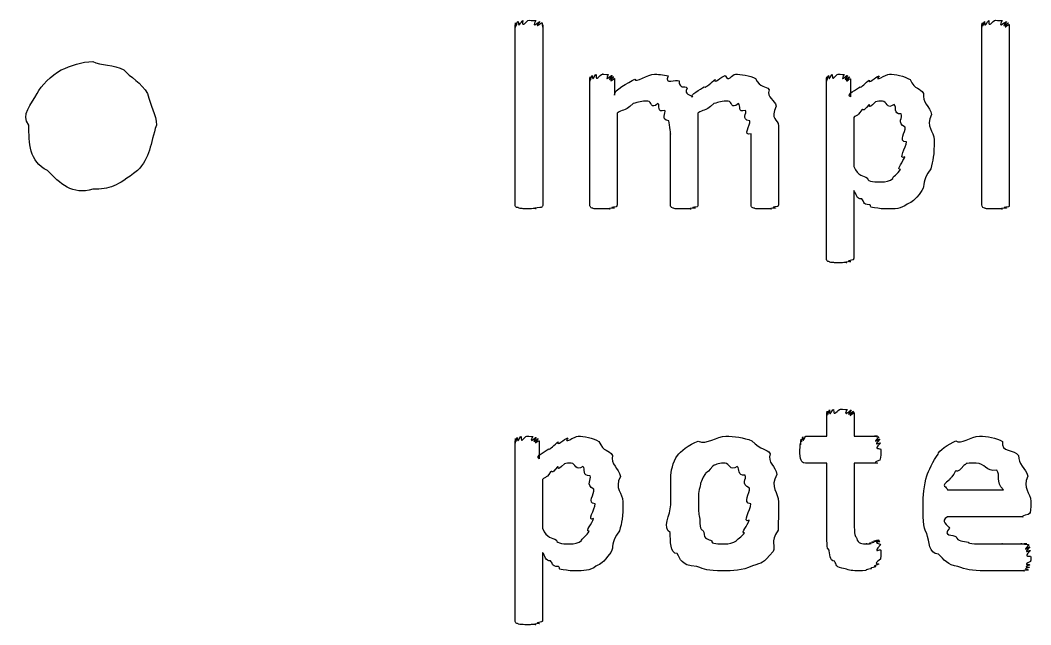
# Model space of a CAD drawing. Header units: millimetres. Extents: x 0 to 216, y 0 to 279.
# Drawn here: x 19.27 to 32.5, y 61.68 to 69.59 of the extents above; entities that cross this region are included whole.
import ezdxf

# ---------------------------------------------------------------- set-up
doc = ezdxf.new("R2010")
doc.units = ezdxf.units.MM
doc.layers.get('0').update_dxf_attribs({"linetype": 'CONTINUOUS'})

msp = doc.modelspace()

# ---------------------------------------------------------------- linework, layer by layer
at = {"color": 0}
for p, q in [((25.7528, 67.1823), (25.7528, 69.5304)), ((26.1166, 69.5304), (26.1166, 67.1823)), ((31.8644, 67.1766), (31.8644, 69.5357)), ((32.2227, 69.5357), (32.2227, 67.1766)), ((20.2241, 69.0506), (20.2241, 69.0506)), ((26.7298, 67.1766), (26.7298, 68.8301)), ((27.055, 68.8301), (27.055, 68.6096)), ((29.8276, 66.4767), (29.8276, 68.8248)), ((30.1418, 68.8248), (30.1418, 68.5878)), ((27.0881, 68.3729), (27.0881, 67.1766)), ((28.1464, 68.3729), (28.1464, 67.1766)), ((30.1859, 68.3175), (30.1859, 67.6783)), ((29.1992, 68.2075), (29.1992, 67.1766)), ((27.7881, 67.1766), (27.7881, 68.1027)), ((28.841, 67.1766), (28.841, 68.1027)), ((31.2388, 68.0254), (31.2388, 68.0254)), ((30.8749, 67.9979), (30.8749, 67.9979)), ((30.1859, 67.364), (30.1859, 66.4767)), ((29.8345, 64.1491), (29.8345, 64.4578)), ((30.1928, 64.4578), (30.1928, 64.1491)), ((25.7528, 61.7403), (25.7528, 64.0884)), ((26.067, 64.0884), (26.067, 63.8514)), ((29.5589, 64.1491), (29.8345, 64.1491)), ((30.1928, 64.1491), (30.496, 64.1491)), ((29.8345, 63.7963), (29.5534, 63.7963)), ((29.8345, 62.9035), (29.8345, 63.7963)), ((30.496, 63.7963), (30.1928, 63.7963)), ((30.1928, 63.7963), (30.1928, 63.0245)), ((26.1111, 63.5811), (26.1111, 62.9419)), ((31.4124, 63.4436), (32.1455, 63.4436)), ((26.8001, 63.2615), (26.8001, 63.2615)), ((27.1639, 63.289), (27.1639, 63.289)), ((28.8368, 63.2615), (28.8368, 63.2615)), ((29.2006, 63.2837), (29.2006, 63.2837)), ((32.5038, 63.2947), (32.5038, 63.234)), ((32.399, 63.0908), (31.4124, 63.0908)), ((26.1111, 62.6276), (26.1111, 61.7403)), ((30.5401, 62.6551), (30.5401, 62.6551))]:
    msp.add_line(p, q, dxfattribs=at)
for points in [[(25.7528, 69.5304), (25.7528, 69.4436), (25.7542, 69.5494), (25.7583, 69.5579)], [(25.7583, 69.5579), (25.7638, 69.4588), (25.7762, 69.5702), (25.7914, 69.5745)], [(25.7914, 69.5745), (25.7969, 69.4655), (25.83, 69.5812), (25.852, 69.5854)], [(25.852, 69.5854), (25.841, 69.4725), (25.9016, 69.5911), (25.9347, 69.5911)], [(25.9347, 69.5911), (25.9099, 69.5911), (26.0008, 69.5882), (26.0229, 69.5854)], [(26.0229, 69.5854), (25.954, 69.4655), (26.0628, 69.5773), (26.078, 69.5745)], [(26.078, 69.5745), (25.9843, 69.4588), (26.1014, 69.5646), (26.1056, 69.5579)], [(26.1056, 69.5579), (26.1124, 69.4436), (26.1166, 69.5413), (26.1166, 69.5304)], [(31.8644, 69.5357), (31.8644, 69.4436), (31.8657, 69.5494), (31.8699, 69.5579)], [(31.8699, 69.5579), (31.8754, 69.4588), (31.8864, 69.5702), (31.8975, 69.5745)], [(31.8975, 69.5745), (31.9002, 69.4697), (31.9305, 69.5854), (31.9526, 69.5854)], [(31.9526, 69.5854), (31.9484, 69.4725), (32.0077, 69.5911), (32.0408, 69.5911)], [(32.0408, 69.5911), (32.0187, 69.5911), (32.1069, 69.5882), (32.129, 69.5854)], [(32.129, 69.5854), (32.0656, 69.4697), (32.1731, 69.5812), (32.1841, 69.5745)], [(32.1841, 69.5745), (32.0918, 69.4588), (32.2075, 69.5646), (32.2116, 69.5579)], [(32.2116, 69.5579), (32.1028, 69.4436), (32.2227, 69.5427), (32.2227, 69.5357)], [(19.4965, 68.6319), (19.5419, 68.7338), (19.6784, 68.8703), (19.8107, 68.9405)], [(19.8107, 68.9405), (19.9278, 68.9956), (20.0835, 69.0506), (20.2241, 69.0506)], [(20.2241, 69.0506), (20.3247, 68.9956), (20.4997, 69.0136), (20.632, 68.9405)], [(20.632, 68.9405), (20.7064, 68.8523), (20.8662, 68.767), (20.9407, 68.6319)], [(26.7298, 68.8301), (26.7298, 68.738), (26.7312, 68.8439), (26.7353, 68.8523)], [(26.7353, 68.8523), (26.7367, 68.7532), (26.7477, 68.8647), (26.7629, 68.8689)], [(26.7629, 68.8689), (26.7656, 68.7641), (26.7932, 68.8799), (26.8125, 68.8799)], [(26.8125, 68.8799), (26.807, 68.767), (26.8621, 68.8855), (26.8952, 68.8855)], [(26.8952, 68.8855), (26.869, 68.8855), (26.9503, 68.8827), (26.9723, 68.8799)], [(26.9723, 68.8799), (26.9131, 68.7641), (27.0109, 68.8756), (27.022, 68.8689)], [(27.022, 68.8689), (26.9351, 68.7532), (27.0399, 68.859), (27.044, 68.8523)], [(27.044, 68.8523), (26.9462, 68.738), (27.055, 68.8372), (27.055, 68.8301)], [(27.055, 68.6096), (27.0385, 68.6788), (27.2342, 68.7751), (27.3196, 68.8192)], [(27.3196, 68.8192), (27.3251, 68.767), (27.4905, 68.8855), (27.5787, 68.8855)], [(27.5787, 68.8855), (27.5966, 68.8855), (27.7027, 68.877), (27.7551, 68.8633)], [(27.7551, 68.8633), (27.7027, 68.738), (27.857, 68.8262), (27.8984, 68.7973)], [(28.2291, 68.7201), (28.2512, 68.6978), (28.3283, 68.7917), (28.3724, 68.8139)], [(28.3724, 68.8139), (28.3393, 68.7447), (28.4606, 68.858), (28.5047, 68.8689)], [(28.5047, 68.8689), (28.5447, 68.767), (28.5929, 68.8855), (28.637, 68.8855)], [(28.637, 68.8855), (28.6949, 68.8855), (28.8313, 68.8661), (28.9016, 68.8301)], [(28.9016, 68.8301), (28.9567, 68.694), (29.0339, 68.7433), (29.078, 68.6816)], [(29.8276, 68.8248), (29.8276, 68.7419), (29.829, 68.8481), (29.8331, 68.8523)], [(29.8331, 68.8523), (29.8345, 68.7532), (29.8442, 68.8647), (29.8552, 68.8689)], [(29.8552, 68.8689), (29.8607, 68.7641), (29.8855, 68.8799), (29.9048, 68.8799)], [(29.9048, 68.8799), (29.9007, 68.767), (29.9516, 68.8855), (29.982, 68.8855)], [(29.982, 68.8855), (29.9627, 68.8855), (30.0398, 68.8827), (30.0591, 68.8799)], [(30.0591, 68.8799), (29.9999, 68.7641), (30.0922, 68.8756), (30.1032, 68.8689)], [(30.1032, 68.8689), (30.0261, 68.7532), (30.1267, 68.859), (30.1308, 68.8523)], [(30.1308, 68.8523), (30.0371, 68.738), (30.1418, 68.8358), (30.1418, 68.8248)], [(30.2686, 68.7201), (30.2796, 68.694), (30.3485, 68.786), (30.3899, 68.8082)], [(30.3899, 68.8082), (30.3637, 68.7419), (30.4753, 68.8523), (30.5167, 68.8633)], [(30.5167, 68.8633), (30.4478, 68.767), (30.6062, 68.8855), (30.6544, 68.8855)], [(30.6544, 68.8855), (30.7206, 68.8855), (30.8501, 68.8605), (30.9246, 68.8139)], [(30.9246, 68.8139), (30.9852, 68.676), (31.0569, 68.7091), (31.101, 68.6319)], [(27.8984, 68.7973), (27.9011, 68.6827), (27.9728, 68.7395), (28.0031, 68.7035)], [(28.0031, 68.7035), (27.9604, 68.6096), (28.0555, 68.6262), (28.0748, 68.5821)], [(28.0748, 68.5821), (28.0334, 68.6209), (28.1809, 68.6827), (28.2291, 68.7201)], [(29.078, 68.6816), (29.0449, 68.5726), (29.1524, 68.5504), (29.1717, 68.4664)], [(30.1418, 68.5878), (30.0812, 68.6209), (30.2273, 68.6827), (30.2686, 68.7201)], [(19.3862, 68.2184), (19.2732, 68.3479), (19.4221, 68.4996), (19.4965, 68.6319)], [(20.9407, 68.6319), (20.9751, 68.4664), (21.0564, 68.3616), (21.0564, 68.2184)], [(31.101, 68.6319), (31.0761, 68.5214), (31.1836, 68.4622), (31.2057, 68.3563)], [(27.2976, 68.4996), (27.1625, 68.374), (27.1653, 68.4389), (27.0881, 68.3729)], [(27.4905, 68.5327), (27.4092, 68.5327), (27.3637, 68.5214), (27.2976, 68.4996)], [(27.6228, 68.4996), (27.5235, 68.4142), (27.5415, 68.5327), (27.4905, 68.5327)], [(27.711, 68.4114), (27.5966, 68.374), (27.6586, 68.4802), (27.6228, 68.4996)], [(27.7661, 68.2734), (27.6448, 68.2971), (27.7358, 68.374), (27.711, 68.4114)], [(28.3559, 68.4996), (28.2208, 68.374), (28.2236, 68.4389), (28.1464, 68.3729)], [(28.5433, 68.5327), (28.4634, 68.5327), (28.4179, 68.5214), (28.3559, 68.4996)], [(28.6756, 68.4996), (28.5778, 68.4142), (28.5943, 68.5327), (28.5433, 68.5327)], [(28.7693, 68.4114), (28.6549, 68.374), (28.7155, 68.4802), (28.6756, 68.4996)], [(28.8244, 68.2734), (28.7032, 68.2971), (28.7941, 68.374), (28.7693, 68.4114)], [(29.1717, 68.4664), (29.0807, 68.29), (29.1992, 68.2985), (29.1992, 68.2075)], [(30.2907, 68.417), (30.2204, 68.3122), (30.2218, 68.3578), (30.1859, 68.3175)], [(30.3844, 68.483), (30.2865, 68.3673), (30.3237, 68.4459), (30.2907, 68.417)], [(30.4726, 68.5214), (30.3458, 68.4004), (30.4133, 68.501), (30.3844, 68.483)], [(30.5608, 68.5327), (30.5222, 68.5327), (30.5015, 68.5285), (30.4726, 68.5214)], [(30.7151, 68.4886), (30.6131, 68.4142), (30.6228, 68.5327), (30.5608, 68.5327)], [(30.8088, 68.3673), (30.6944, 68.3563), (30.7551, 68.4583), (30.7151, 68.4886)], [(27.7881, 68.1027), (27.7881, 68.0724), (27.7799, 68.2212), (27.7661, 68.2734)], [(28.841, 68.1027), (28.7252, 68.0724), (28.8355, 68.2212), (28.8244, 68.2734)], [(30.8584, 68.1909), (30.7426, 68.253), (30.8336, 68.3147), (30.8088, 68.3673)], [(31.2057, 68.3563), (31.1202, 68.1937), (31.2388, 68.1426), (31.2388, 68.0254)], [(19.6288, 67.6233), (19.3918, 67.739), (19.3862, 67.987), (19.3862, 68.2184)], [(21.0564, 68.2184), (20.9751, 67.9732), (20.9737, 67.7884), (20.8084, 67.6233)], [(30.8749, 67.9979), (30.7606, 68.006), (30.8694, 68.1274), (30.8584, 68.1909)], [(31.2388, 68.0254), (31.2388, 67.8187), (31.2236, 67.758), (31.1947, 67.6451)], [(30.8529, 67.8049), (30.7606, 67.7566), (30.8749, 67.9319), (30.8749, 67.9979)], [(30.7978, 67.6395), (30.7344, 67.6356), (30.8419, 67.7457), (30.8529, 67.8049)], [(20.2241, 67.3806), (19.954, 67.2938), (19.7942, 67.4606), (19.6288, 67.6233)], [(20.8084, 67.6233), (20.53, 67.4109), (20.4515, 67.3806), (20.2241, 67.3806)], [(30.1859, 67.6783), (30.2466, 67.5432), (30.3086, 67.5598), (30.3678, 67.5238)], [(30.6985, 67.5185), (30.6834, 67.5322), (30.7716, 67.5873), (30.7978, 67.6395)], [(31.1947, 67.6451), (31.0651, 67.4769), (31.1299, 67.4412), (31.0789, 67.364)], [(30.3678, 67.5238), (30.3637, 67.4744), (30.4863, 67.4744), (30.5497, 67.4744)], [(30.5497, 67.4744), (30.6021, 67.4744), (30.6572, 67.4882), (30.6985, 67.5185)], [(30.2907, 67.2539), (30.2204, 67.2426), (30.2218, 67.3227), (30.1859, 67.364)], [(31.0789, 67.364), (30.9631, 67.2056), (30.9631, 67.2264), (30.886, 67.1823)], [(30.3954, 67.1766), (30.2907, 67.1795), (30.3265, 67.2236), (30.2907, 67.2539)], [(25.7583, 67.1544), (25.7528, 67.1505), (25.7528, 67.171), (25.7528, 67.1823)], [(25.7914, 67.1382), (25.7638, 67.1354), (25.7652, 67.1463), (25.7583, 67.1544)], [(25.8465, 67.1269), (25.7927, 67.1283), (25.8051, 67.134), (25.7914, 67.1382)], [(25.9347, 67.1216), (25.841, 67.1216), (25.8713, 67.123), (25.8465, 67.1269)], [(26.0229, 67.1269), (25.9099, 67.1216), (25.9705, 67.1216), (25.9347, 67.1216)], [(26.078, 67.1382), (25.954, 67.1283), (26.0449, 67.1297), (26.0229, 67.1269)], [(26.1056, 67.1544), (26.1014, 67.1354), (26.0918, 67.1407), (26.078, 67.1382)], [(26.1166, 67.1823), (26.1124, 67.1505), (26.1124, 67.1615), (26.1056, 67.1544)], [(26.7353, 67.1544), (26.7298, 67.1505), (26.7298, 67.1682), (26.7298, 67.1766)], [(26.7629, 67.1326), (26.7408, 67.1354), (26.7422, 67.1463), (26.7353, 67.1544)], [(26.818, 67.1216), (26.7656, 67.1241), (26.7766, 67.1283), (26.7629, 67.1326)], [(26.9062, 67.1216), (26.8139, 67.1216), (26.8428, 67.1216), (26.818, 67.1216)], [(26.9944, 67.1216), (26.8841, 67.1216), (26.942, 67.1216), (26.9062, 67.1216)], [(27.0495, 67.1326), (26.931, 67.1241), (27.0192, 67.1241), (26.9944, 67.1216)], [(27.0771, 67.1491), (26.9572, 67.1354), (27.0633, 67.1393), (27.0495, 67.1326)], [(27.0881, 67.1766), (27.0853, 67.1463), (27.0839, 67.1558), (27.0771, 67.1491)], [(27.7937, 67.1491), (27.7881, 67.1463), (27.7881, 67.1657), (27.7881, 67.1766)], [(27.8212, 67.1326), (27.7992, 67.1354), (27.8005, 67.1449), (27.7937, 67.1491)], [(27.8763, 67.1216), (27.824, 67.1241), (27.835, 67.1283), (27.8212, 67.1326)], [(27.9645, 67.1216), (27.8722, 67.1216), (27.9011, 67.1216), (27.8763, 67.1216)], [(28.0527, 67.1216), (27.9425, 67.1216), (28.0004, 67.1216), (27.9645, 67.1216)], [(28.1079, 67.1326), (27.9866, 67.1241), (28.0748, 67.1241), (28.0527, 67.1216)], [(28.1354, 67.1491), (28.0155, 67.1354), (28.1216, 67.1393), (28.1079, 67.1326)], [(28.1464, 67.1766), (28.1437, 67.1463), (28.1423, 67.1558), (28.1354, 67.1491)], [(28.8465, 67.1491), (28.8423, 67.1463), (28.841, 67.1657), (28.841, 67.1766)], [(28.8796, 67.1326), (28.8534, 67.1354), (28.8534, 67.1449), (28.8465, 67.1491)], [(28.9347, 67.1216), (28.8823, 67.1241), (28.8933, 67.1283), (28.8796, 67.1326)], [(29.0229, 67.1216), (28.9264, 67.1216), (28.9567, 67.1216), (28.9347, 67.1216)], [(29.1055, 67.1216), (28.9967, 67.1216), (29.0559, 67.1216), (29.0229, 67.1216)], [(29.1607, 67.1326), (29.0449, 67.1241), (29.1303, 67.1241), (29.1055, 67.1216)], [(29.1882, 67.1544), (29.0697, 67.1354), (29.1744, 67.1393), (29.1607, 67.1326)], [(29.1992, 67.1766), (29.1992, 67.1505), (29.1951, 67.1615), (29.1882, 67.1544)], [(30.5001, 67.1326), (30.3596, 67.1393), (30.4312, 67.1572), (30.3954, 67.1766)], [(30.6214, 67.1216), (30.547, 67.1216), (30.536, 67.1241), (30.5001, 67.1326)], [(30.886, 67.1823), (30.8088, 67.1216), (30.7206, 67.1216), (30.6214, 67.1216)], [(31.8699, 67.1491), (31.8644, 67.1463), (31.8644, 67.1657), (31.8644, 67.1766)], [(31.8975, 67.1326), (31.8754, 67.1354), (31.8768, 67.1449), (31.8699, 67.1491)], [(31.9526, 67.1216), (31.9002, 67.1241), (31.9112, 67.1283), (31.8975, 67.1326)], [(32.0408, 67.1216), (31.9484, 67.1216), (31.9774, 67.1216), (31.9526, 67.1216)], [(32.129, 67.1216), (32.0187, 67.1216), (32.0766, 67.1216), (32.0408, 67.1216)], [(32.1841, 67.1326), (32.0656, 67.1241), (32.1538, 67.1241), (32.129, 67.1216)], [(32.2116, 67.1491), (32.0918, 67.1354), (32.1979, 67.1393), (32.1841, 67.1326)], [(32.2227, 67.1766), (32.2199, 67.1463), (32.2185, 67.1558), (32.2116, 67.1491)], [(29.8331, 66.4489), (29.8276, 66.4464), (29.8276, 66.4655), (29.8276, 66.4767)], [(29.8607, 66.4326), (29.8387, 66.4312), (29.84, 66.4422), (29.8331, 66.4489)], [(29.9158, 66.4214), (29.8634, 66.4199), (29.8745, 66.4256), (29.8607, 66.4326)], [(30.004, 66.4161), (29.9117, 66.4161), (29.9406, 66.4185), (29.9158, 66.4214)], [(30.0922, 66.4214), (29.982, 66.4161), (30.0398, 66.4161), (30.004, 66.4161)], [(30.1473, 66.4326), (30.0288, 66.4199), (30.117, 66.4214), (30.0922, 66.4214)], [(30.1749, 66.4545), (30.055, 66.4312), (30.1611, 66.4365), (30.1473, 66.4326)], [(30.1859, 66.4767), (30.1832, 66.4489), (30.1818, 66.4626), (30.1749, 66.4545)], [(29.8345, 64.4578), (29.8345, 64.3587), (29.8359, 64.4659), (29.84, 64.4744)], [(29.84, 64.4744), (29.8456, 64.3724), (29.8566, 64.4867), (29.8676, 64.491)], [(29.8676, 64.491), (29.8704, 64.3805), (29.9007, 64.4962), (29.9227, 64.4962)], [(29.9227, 64.4962), (29.9186, 64.3834), (29.9779, 64.5019), (30.0109, 64.5019)], [(30.0109, 64.5019), (29.9889, 64.5019), (30.0771, 64.4991), (30.0991, 64.4962)], [(30.0991, 64.4962), (30.0357, 64.3805), (30.1432, 64.4934), (30.1542, 64.491)], [(30.1542, 64.491), (30.0619, 64.3724), (30.1777, 64.4811), (30.1818, 64.4744)], [(30.1818, 64.4744), (30.0729, 64.3587), (30.1928, 64.4606), (30.1928, 64.4578)], [(25.7528, 64.0884), (25.7528, 64.0059), (25.7542, 64.1117), (25.7583, 64.116)], [(25.7583, 64.116), (25.7597, 64.0168), (25.7693, 64.1283), (25.7803, 64.1325)], [(25.7803, 64.1325), (25.7859, 64.0278), (25.8107, 64.1435), (25.83, 64.1435)], [(25.83, 64.1435), (25.8258, 64.0306), (25.8768, 64.1491), (25.9071, 64.1491)], [(25.9071, 64.1491), (25.8878, 64.1491), (25.965, 64.1463), (25.9843, 64.1435)], [(25.9843, 64.1435), (25.925, 64.0278), (26.0174, 64.1396), (26.0284, 64.1325)], [(26.0284, 64.1325), (25.9512, 64.0168), (26.0518, 64.123), (26.056, 64.116)], [(26.056, 64.116), (25.9623, 64.0016), (26.067, 64.0994), (26.067, 64.0884)], [(26.1938, 63.9837), (26.2048, 63.9576), (26.2737, 64.05), (26.315, 64.0719)], [(26.315, 64.0719), (26.2888, 64.0059), (26.4004, 64.116), (26.4418, 64.1269)], [(26.4418, 64.1269), (26.3729, 64.0306), (26.5314, 64.1491), (26.5796, 64.1491)], [(26.5796, 64.1491), (26.6458, 64.1491), (26.7753, 64.1244), (26.8497, 64.0775)], [(26.8497, 64.0775), (26.9103, 63.9396), (26.982, 63.9727), (27.0261, 63.8955)], [(27.8777, 63.8955), (27.9108, 63.9424), (28.0293, 64.0387), (28.1478, 64.0828)], [(28.1478, 64.0828), (28.2663, 64.0306), (28.3904, 64.1491), (28.5116, 64.1491)], [(28.5116, 64.1491), (28.6191, 64.1491), (28.739, 64.1283), (28.8534, 64.0884)], [(28.8534, 64.0884), (28.9691, 63.9533), (29.0491, 63.9946), (29.0904, 63.9177)], [(29.4817, 63.9727), (29.4817, 63.9466), (29.4831, 64.0334), (29.4872, 64.0553)], [(29.4872, 64.0553), (29.4886, 63.9907), (29.4942, 64.0955), (29.4983, 64.1103)], [(29.4983, 64.1103), (29.4997, 64.0196), (29.5121, 64.1339), (29.5203, 64.1382)], [(29.5203, 64.1382), (29.5176, 64.0306), (29.5438, 64.1491), (29.5589, 64.1491)], [(30.496, 64.1491), (30.3995, 64.1491), (30.5084, 64.1449), (30.5125, 64.1382)], [(30.5125, 64.1382), (30.4105, 64.0196), (30.5249, 64.1244), (30.5291, 64.1103)], [(30.5291, 64.1103), (30.4188, 63.9907), (30.5346, 64.0775), (30.5346, 64.0553)], [(30.5346, 64.0553), (30.4216, 63.9466), (30.5401, 64.0059), (30.5401, 63.9727)], [(31.2911, 63.912), (31.287, 63.9505), (31.4303, 64.0472), (31.5226, 64.0884)], [(31.5226, 64.0884), (31.5888, 64.0306), (31.7169, 64.1491), (31.8313, 64.1491)], [(31.8313, 64.1491), (31.9374, 64.1491), (32.0491, 64.1244), (32.1345, 64.0775)], [(32.1345, 64.0775), (32.1069, 63.9396), (32.2888, 63.9727), (32.3439, 63.8955)], [(26.067, 63.8514), (26.0064, 63.8845), (26.1524, 63.9466), (26.1938, 63.9837)], [(29.0904, 63.9177), (29.0532, 63.803), (29.1634, 63.7536), (29.1786, 63.6475)], [(29.4983, 63.8348), (29.4817, 63.8514), (29.4817, 63.9092), (29.4817, 63.9727)], [(30.5401, 63.9727), (30.5401, 63.8514), (30.536, 63.8637), (30.5291, 63.8348)], [(31.1423, 63.6309), (31.1616, 63.6778), (31.2277, 63.8348), (31.2911, 63.912)], [(26.3977, 63.7854), (26.2709, 63.664), (26.3385, 63.7646), (26.3095, 63.7466)], [(26.4859, 63.7963), (26.4473, 63.7963), (26.4267, 63.7921), (26.3977, 63.7854)], [(26.6402, 63.7522), (26.5383, 63.6778), (26.5479, 63.7963), (26.4859, 63.7963)], [(27.0261, 63.8955), (27.0013, 63.7854), (27.1088, 63.7261), (27.1308, 63.6199)], [(27.7895, 63.6143), (27.7895, 63.6669), (27.8185, 63.8182), (27.8777, 63.8955)], [(28.5006, 63.7963), (28.4358, 63.7963), (28.3848, 63.7826), (28.3407, 63.7575)], [(28.6604, 63.7522), (28.5612, 63.6778), (28.5626, 63.7963), (28.5006, 63.7963)], [(29.5534, 63.7963), (29.5065, 63.7963), (29.5121, 63.8087), (29.4983, 63.8348)], [(30.5291, 63.8348), (30.4078, 63.7963), (30.5098, 63.7963), (30.496, 63.7963)], [(31.7872, 63.7963), (31.6136, 63.7963), (31.6742, 63.7854), (31.6273, 63.7632)], [(32.0573, 63.7025), (31.9112, 63.6778), (31.9085, 63.7963), (31.7872, 63.7963)], [(32.3439, 63.8955), (32.3343, 63.7854), (32.439, 63.7275), (32.4652, 63.6252)], [(26.2158, 63.6806), (26.1455, 63.5758), (26.1469, 63.6214), (26.1111, 63.5811)], [(26.3095, 63.7466), (26.2117, 63.6309), (26.2489, 63.7095), (26.2158, 63.6806)], [(26.734, 63.6309), (26.6196, 63.6199), (26.6802, 63.7219), (26.6402, 63.7522)], [(28.236, 63.6475), (28.1754, 63.5317), (28.1836, 63.5427), (28.1699, 63.4767)], [(28.3407, 63.7575), (28.2333, 63.6266), (28.2649, 63.6944), (28.236, 63.6475)], [(28.7652, 63.6365), (28.6494, 63.6228), (28.7045, 63.7261), (28.6604, 63.7522)], [(29.1786, 63.6475), (29.0821, 63.4725), (29.2006, 63.4189), (29.2006, 63.2837)], [(31.5116, 63.6859), (31.4592, 63.5758), (31.4579, 63.6199), (31.4399, 63.5758)], [(31.6273, 63.7632), (31.5226, 63.6379), (31.5447, 63.7191), (31.5116, 63.6859)], [(32.1455, 63.4436), (32.0325, 63.5536), (32.1193, 63.6393), (32.0573, 63.7025)], [(26.7836, 63.4545), (26.6678, 63.5166), (26.7588, 63.5787), (26.734, 63.6309)], [(27.1308, 63.6199), (27.0454, 63.4573), (27.1639, 63.4062), (27.1639, 63.289)], [(27.7895, 63.2506), (27.7895, 63.3293), (27.7895, 63.5042), (27.7895, 63.6143)], [(28.8203, 63.4654), (28.7004, 63.5233), (28.79, 63.5882), (28.7652, 63.6365)], [(31.0927, 63.2615), (31.0927, 63.3402), (31.1092, 63.5208), (31.1423, 63.6309)], [(31.4399, 63.5758), (31.3049, 63.4905), (31.4124, 63.4905), (31.4124, 63.4436)], [(32.4652, 63.6252), (32.3853, 63.4615), (32.5038, 63.4118), (32.5038, 63.2947)], [(26.8001, 63.2615), (26.6857, 63.27), (26.7946, 63.391), (26.7836, 63.4545)], [(28.1699, 63.4767), (28.1492, 63.4023), (28.1533, 63.3458), (28.1533, 63.2725)], [(28.8368, 63.2615), (28.7225, 63.2781), (28.8313, 63.4023), (28.8203, 63.4654)], [(26.7781, 63.0686), (26.6857, 63.0206), (26.8001, 63.1956), (26.8001, 63.2615)], [(27.1639, 63.289), (27.1639, 63.0823), (27.1487, 63.022), (27.1198, 62.9087)], [(27.784, 62.8869), (27.671, 62.9433), (27.7895, 63.1141), (27.7895, 63.2506)], [(28.1533, 63.2725), (28.1492, 63.1377), (28.1588, 63.1292), (28.1699, 63.0633)], [(28.8148, 63.0467), (28.7225, 63.0093), (28.8368, 63.1843), (28.8368, 63.2615)], [(29.2006, 63.2837), (29.2006, 63.0865), (29.1979, 63.0301), (29.1951, 62.9197)], [(31.1423, 62.8756), (31.0927, 62.9391), (31.0927, 63.1141), (31.0927, 63.2615)], [(32.4707, 63.1239), (32.3412, 63.0908), (32.4239, 63.0908), (32.399, 63.0908)], [(32.5038, 63.234), (32.5038, 63.1349), (32.4928, 63.1458), (32.4707, 63.1239)], [(26.7229, 62.9035), (26.6595, 62.8992), (26.767, 63.0093), (26.7781, 63.0686)], [(28.1699, 63.0633), (28.1712, 62.8922), (28.1988, 62.9433), (28.225, 62.8922)], [(28.7541, 62.8812), (28.6963, 62.8812), (28.8037, 62.9832), (28.8148, 63.0467)], [(30.1928, 63.0245), (30.1901, 62.8329), (30.2038, 62.8565), (30.2259, 62.8096)], [(31.4124, 63.0908), (31.3049, 63.0357), (31.4206, 62.986), (31.4399, 62.9419)], [(26.1111, 62.9419), (26.1717, 62.8068), (26.2337, 62.8234), (26.293, 62.7874)], [(26.6237, 62.7821), (26.6085, 62.7959), (26.6967, 62.8509), (26.7229, 62.9035)], [(27.1198, 62.9087), (26.9903, 62.7408), (27.055, 62.7048), (27.004, 62.6276)], [(27.8722, 62.611), (27.7854, 62.6124), (27.784, 62.7793), (27.784, 62.8869)], [(28.225, 62.8922), (28.2222, 62.793), (28.2856, 62.8054), (28.3297, 62.7765)], [(28.6494, 62.7765), (28.6411, 62.7888), (28.728, 62.8371), (28.7541, 62.8812)], [(29.1951, 62.9197), (29.0794, 62.7518), (29.1731, 62.7186), (29.129, 62.6389)], [(29.8566, 62.6717), (29.8345, 62.6413), (29.8345, 62.8153), (29.8345, 62.9035)], [(31.2966, 62.6057), (31.1616, 62.6057), (31.1781, 62.7683), (31.1423, 62.8756)], [(31.4399, 62.9419), (31.3421, 62.8329), (31.4868, 62.8646), (31.5281, 62.8315)], [(26.293, 62.7874), (26.2888, 62.738), (26.4115, 62.738), (26.4749, 62.738)], [(26.4749, 62.738), (26.5272, 62.738), (26.5824, 62.7518), (26.6237, 62.7821)], [(28.3297, 62.7765), (28.3104, 62.738), (28.4289, 62.738), (28.4951, 62.738)], [(28.4951, 62.738), (28.553, 62.738), (28.6053, 62.7503), (28.6494, 62.7765)], [(30.2259, 62.8096), (30.2383, 62.738), (30.2948, 62.738), (30.3582, 62.738)], [(30.3582, 62.738), (30.3223, 62.738), (30.3982, 62.7394), (30.4133, 62.7433)], [(30.4133, 62.7433), (30.3527, 62.7489), (30.4409, 62.756), (30.4519, 62.7599)], [(30.4519, 62.7599), (30.3775, 62.7599), (30.4767, 62.7726), (30.485, 62.7765)], [(30.485, 62.7765), (30.3968, 62.7712), (30.5043, 62.7874), (30.5125, 62.7874)], [(30.5125, 62.7874), (30.4078, 62.7712), (30.5194, 62.7849), (30.5235, 62.7821)], [(30.5235, 62.7821), (30.4147, 62.7669), (30.5291, 62.7765), (30.5291, 62.7655)], [(30.5291, 62.7655), (30.4188, 62.7489), (30.5346, 62.7447), (30.5346, 62.7271)], [(30.5346, 62.7271), (30.4216, 62.5948), (30.5401, 62.6844), (30.5401, 62.6551)], [(31.5281, 62.8315), (31.5406, 62.7712), (31.6218, 62.7779), (31.688, 62.7599)], [(31.688, 62.7599), (31.6728, 62.738), (31.8341, 62.738), (31.9305, 62.738)], [(31.9305, 62.738), (31.9636, 62.738), (32.0752, 62.738), (32.1345, 62.738)], [(32.1345, 62.738), (32.0807, 62.738), (32.2419, 62.738), (32.2833, 62.738)], [(32.2833, 62.738), (32.2833, 62.738), (32.3619, 62.738), (32.388, 62.738)], [(32.388, 62.738), (32.3384, 62.738), (32.439, 62.738), (32.4542, 62.738)], [(32.4542, 62.738), (32.3632, 62.738), (32.4721, 62.7338), (32.4762, 62.7271)], [(32.4762, 62.7271), (32.3742, 62.6085), (32.4886, 62.7133), (32.4928, 62.6992)], [(26.2158, 62.5175), (26.1455, 62.5066), (26.1469, 62.5863), (26.1111, 62.6276)], [(27.004, 62.6276), (26.8883, 62.4692), (26.8883, 62.49), (26.8111, 62.4459)], [(28.1313, 62.4403), (27.9025, 62.4625), (27.9301, 62.5369), (27.8722, 62.611)], [(29.129, 62.6389), (28.9912, 62.4734), (28.9939, 62.4953), (28.8589, 62.4512)], [(29.9338, 62.5119), (29.8676, 62.5133), (29.8745, 62.6085), (29.8566, 62.6717)], [(30.5401, 62.6551), (30.5401, 62.5175), (30.5373, 62.5683), (30.5346, 62.5394)], [(31.5502, 62.4403), (31.4151, 62.4582), (31.3655, 62.5313), (31.2966, 62.6057)], [(32.4928, 62.6992), (32.3825, 62.5835), (32.4983, 62.6717), (32.4983, 62.6498)], [(32.4983, 62.6498), (32.3853, 62.5394), (32.5038, 62.6001), (32.5038, 62.5669)], [(26.3205, 62.4403), (26.2158, 62.4431), (26.2516, 62.4872), (26.2158, 62.5175)], [(28.8589, 62.4512), (28.7225, 62.3852), (28.5998, 62.3852), (28.4786, 62.3852)], [(30.0716, 62.4127), (29.9365, 62.4251), (29.9696, 62.4678), (29.9338, 62.5119)], [(30.5125, 62.4734), (30.3968, 62.4321), (30.4919, 62.4512), (30.4739, 62.4403)], [(30.5346, 62.5394), (30.4147, 62.4582), (30.5235, 62.4872), (30.5125, 62.4734)], [(32.4928, 62.4625), (32.3784, 62.4251), (32.49, 62.4403), (32.4872, 62.4293)], [(32.4983, 62.5066), (32.3825, 62.4512), (32.4955, 62.4762), (32.4928, 62.4625)], [(32.5038, 62.5669), (32.5038, 62.4844), (32.501, 62.5242), (32.4983, 62.5066)], [(26.4253, 62.3962), (26.2847, 62.4032), (26.3563, 62.4209), (26.3205, 62.4403)], [(26.5465, 62.3852), (26.4721, 62.3852), (26.4611, 62.388), (26.4253, 62.3962)], [(26.8111, 62.4459), (26.734, 62.3852), (26.6458, 62.3852), (26.5465, 62.3852)], [(28.4786, 62.3852), (28.2525, 62.3852), (28.2484, 62.4032), (28.1313, 62.4403)], [(30.2645, 62.3852), (30.1653, 62.3852), (30.1267, 62.3933), (30.0716, 62.4127)], [(30.3416, 62.3905), (30.2645, 62.3852), (30.2893, 62.3852), (30.2645, 62.3852)], [(30.4133, 62.4127), (30.3155, 62.3962), (30.3664, 62.3976), (30.3416, 62.3905)], [(30.4739, 62.4403), (30.3596, 62.4099), (30.4353, 62.4198), (30.4133, 62.4127)], [(31.8975, 62.3852), (31.7321, 62.3852), (31.6494, 62.4032), (31.5502, 62.4403)], [(32.1124, 62.3852), (31.9416, 62.3852), (31.9746, 62.3852), (31.8975, 62.3852)], [(32.2888, 62.3852), (32.191, 62.3852), (32.1786, 62.3852), (32.1124, 62.3852)], [(32.4156, 62.3852), (32.2943, 62.3852), (32.3398, 62.3852), (32.2888, 62.3852)], [(32.4707, 62.3962), (32.3605, 62.3852), (32.4487, 62.3852), (32.4156, 62.3852)], [(32.4872, 62.4293), (32.3715, 62.4032), (32.4776, 62.4071), (32.4707, 62.3962)], [(25.7583, 61.7128), (25.7528, 61.71), (25.7528, 61.7291), (25.7528, 61.7403)], [(25.7859, 61.6962), (25.7638, 61.6948), (25.7652, 61.7058), (25.7583, 61.7128)], [(25.841, 61.685), (25.7886, 61.6839), (25.7996, 61.6892), (25.7859, 61.6962)], [(25.9292, 61.6797), (25.8368, 61.6797), (25.8658, 61.6825), (25.841, 61.685)], [(26.0174, 61.685), (25.9071, 61.6797), (25.965, 61.6797), (25.9292, 61.6797)], [(26.0725, 61.6962), (25.954, 61.6839), (26.0422, 61.685), (26.0174, 61.685)], [(26.1001, 61.7181), (25.9801, 61.6948), (26.0863, 61.7001), (26.0725, 61.6962)], [(26.1111, 61.7403), (26.1083, 61.7128), (26.1069, 61.7266), (26.1001, 61.7181)]]:
    msp.add_open_spline(points, degree=3, dxfattribs=at)

doc.saveas('drawing.dxf')
